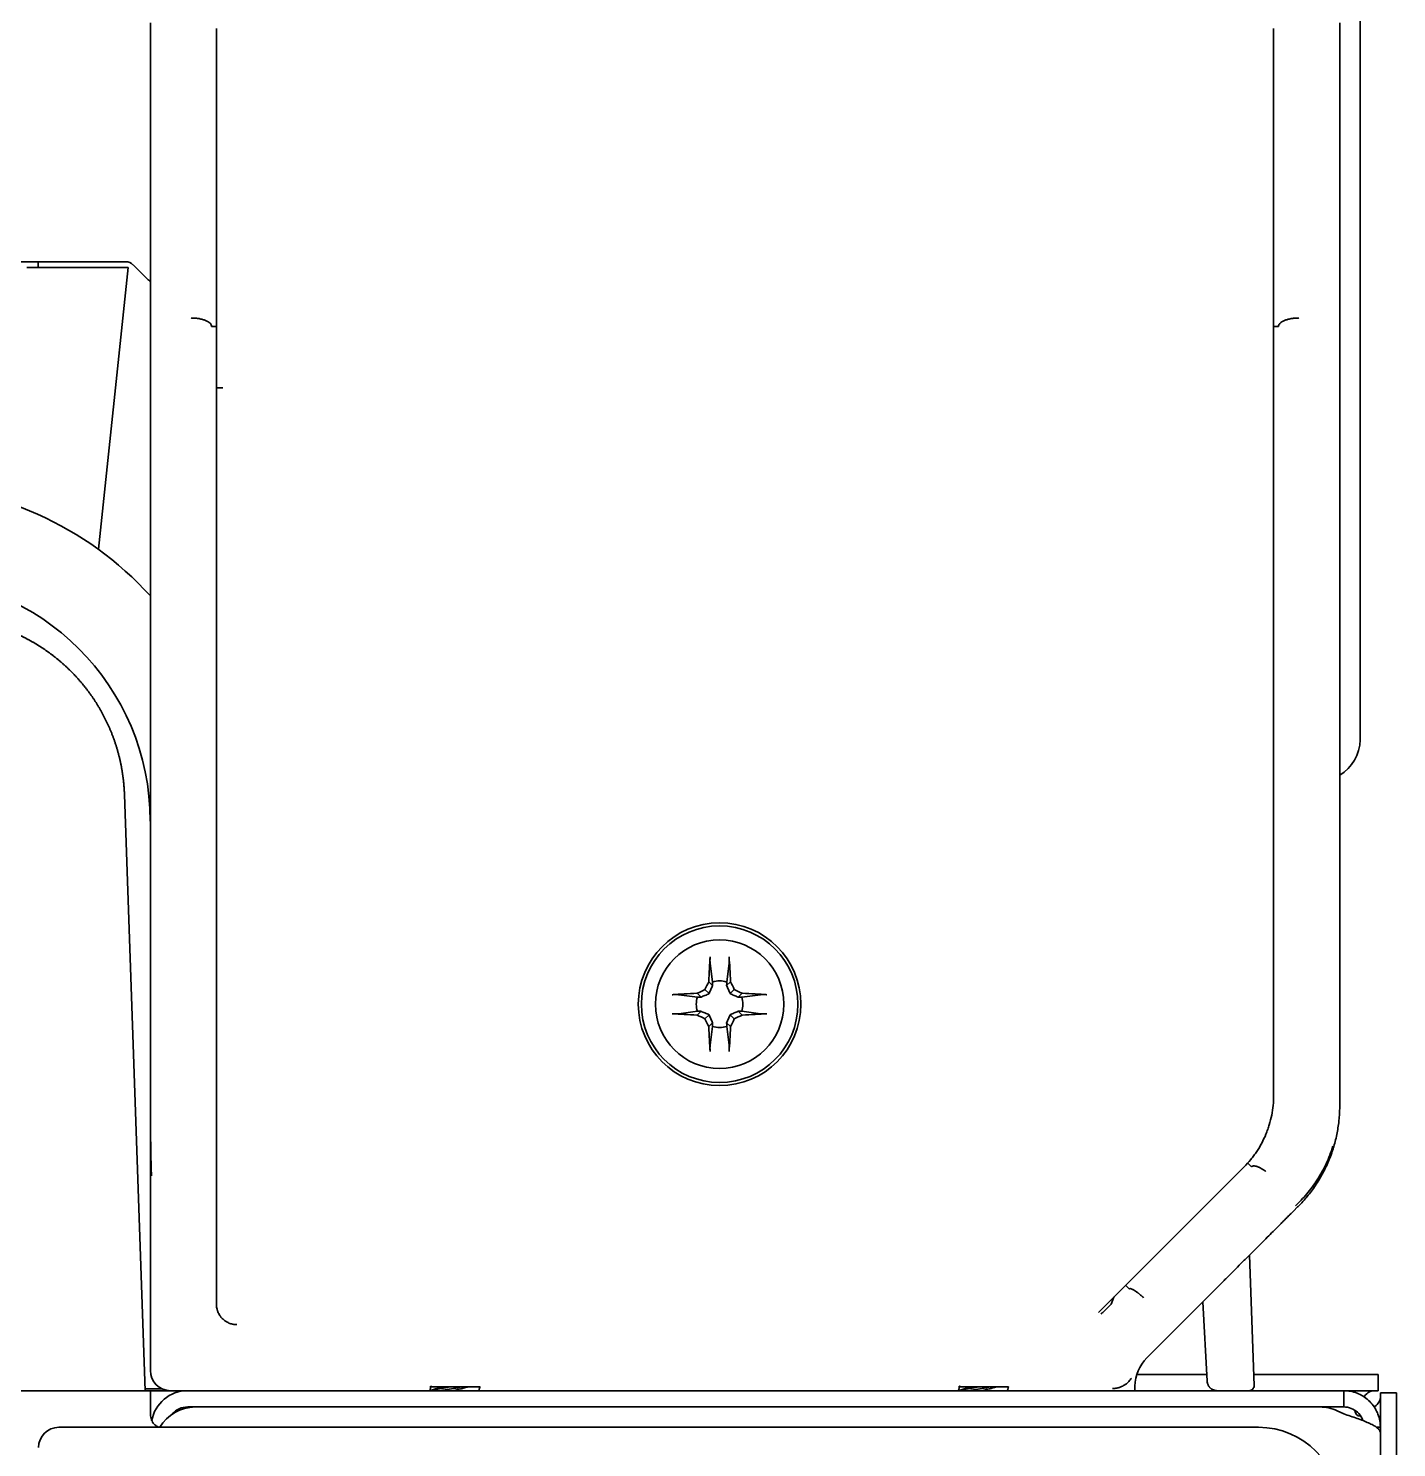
# Model space of a CAD drawing. Extents: x 53 to 4124, y 6244 to 10190.
# Drawn here: x 2897.8 to 2965.1, y 10017.6 to 10087.4 of the extents above; entities that cross this region are included whole.
import ezdxf

# ---------------------------------------------------------------- set-up
doc = ezdxf.new("R2010")
doc.units = 0
doc.header["$LTSCALE"] = 5
doc.layers.add('1', color=7, linetype='CONTINUOUS', true_color=0xffffff)
doc.layers.add('4', color=7, linetype='CONTINUOUS', true_color=0xffffff)

msp = doc.modelspace()

# ---------------------------------------------------------------- linework, layer by layer
at = {"layer": '1', "color": 7, "linetype": 'Continuous', "lineweight": 35}
for p, q in [((2963.275, 10118.393), (2963.275, 10052.393)), ((2903.775, 10073.739), (2903.775, 10087.635)), ((2907.025, 10087.367), (2907.025, 10069.697)), ((2959.025, 10069.734), (2959.025, 10087.367)), ((2962.275, 10087.635), (2962.275, 10073.739)), ((2902.568, 10075.893), (2766.689, 10075.893)), ((2897.705, 10075.613), (2902.677, 10075.613)), ((2898.259, 10075.613), (2898.259, 10075.893)), ((2902.677, 10075.613), (2901.221, 10061.757)), ((2902.922, 10075.747), (2903.629, 10075.04)), ((2906.789, 10072.709), (2907.024, 10072.71)), ((2959.262, 10072.709), (2959.026, 10072.71)), ((2903.775, 10035.28), (2903.775, 10070.525)), ((2962.275, 10070.525), (2962.275, 10035.28)), ((2959.025, 10069.66), (2959.025, 10069.734)), ((2907.025, 10069.697), (2907.091, 10069.697)), ((2907.025, 10069.697), (2907.025, 10031.879)), ((2907.091, 10069.697), (2907.341, 10069.695)), ((2959.025, 10034.917), (2959.025, 10069.66)), ((2931.425, 10040.483), (2931.307, 10041.406)), ((2932.125, 10040.483), (2932.243, 10041.406)), ((2931.429, 10040.309), (2931.24, 10040.497)), ((2932.122, 10040.309), (2932.31, 10040.497)), ((2930.685, 10039.743), (2929.763, 10039.861)), ((2930.86, 10039.74), (2930.671, 10039.928)), ((2931.257, 10039.912), (2931.055, 10040.114)), ((2932.294, 10039.912), (2932.496, 10040.114)), ((2932.691, 10039.74), (2932.879, 10039.928)), ((2932.865, 10039.743), (2933.788, 10039.861)), ((2930.685, 10039.043), (2929.763, 10038.925)), ((2930.86, 10039.047), (2930.671, 10038.858)), ((2932.691, 10039.047), (2932.879, 10038.858)), ((2932.865, 10039.043), (2933.788, 10038.925)), ((2931.257, 10038.875), (2931.055, 10038.673)), ((2931.429, 10038.478), (2931.24, 10038.289)), ((2932.122, 10038.478), (2932.31, 10038.289)), ((2932.294, 10038.875), (2932.496, 10038.673)), ((2931.425, 10038.303), (2931.307, 10037.381)), ((2932.125, 10038.303), (2932.243, 10037.381)), ((2907.025, 10031.879), (2907.025, 10024.643)), ((2950.418, 10024.233), (2957.544, 10031.358)), ((2957.757, 10031.57), (2957.93, 10031.396)), ((2903.775, 10029.218), (2903.775, 10030.95)), ((2960.207, 10029.425), (2960, 10029.218)), ((2957.842, 10027.06), (2958.066, 10020.652)), ((2951.926, 10025.4), (2951.756, 10025.571)), ((2903.775, 10021.393), (2903.775, 10024.888)), ((2951.03, 10024.644), (2951.171, 10024.985)), ((2955.67, 10024.888), (2952.782, 10022)), ((2955.751, 10020.867), (2955.546, 10024.764)), ((2955.731, 10021.193), (2952.282, 10021.193)), ((2962.175, 10021.193), (2958.038, 10021.193)), ((2962.175, 10021.193), (2964.175, 10021.193)), ((2964.175, 10021.193), (2964.175, 10020.393)), ((2274.775, 10020.393), (2903.775, 10020.393)), ((2903.775, 10019.281), (2903.775, 10020.393)), ((2905.611, 10020.393), (2904.775, 10020.393)), ((2905.611, 10020.393), (2961.304, 10020.393)), ((2952.197, 10020.621), (2952.193, 10020.393)), ((2961.304, 10020.393), (2962.15, 10020.393)), ((2962.15, 10020.393), (2962.475, 10020.393)), ((2964.175, 10020.393), (2962.481, 10020.393)), ((2964.275, 10020.293), (2965.075, 10020.293)), ((2964.275, 10018.6), (2964.275, 10020.293)), ((2965.075, 10020.293), (2965.075, 10018.293)), ((2905.611, 10019.593), (2961.304, 10019.593)), ((2905.975, 10019.591), (2961.304, 10019.591)), ((2910.575, 10019.591), (2910.575, 10019.593)), ((2917.591, 10019.593), (2917.591, 10019.591)), ((2920.004, 10019.591), (2920.003, 10019.593)), ((2943.591, 10019.593), (2943.591, 10019.591)), ((2946.004, 10019.591), (2946.003, 10019.593)), ((2952.179, 10019.593), (2952.179, 10019.591)), ((2955.575, 10019.593), (2955.575, 10019.591)), ((2962.15, 10019.593), (2961.304, 10019.593)), ((2962.15, 10019.593), (2962.475, 10019.593)), ((2962.475, 10019.252), (2962.15, 10019.404)), ((2899.275, 10018.593), (2958.275, 10018.593)), ((2958.275, 10018.593), (2904.275, 10018.593)), ((2964.275, 10018.593), (2964.083, 10018.593)), ((2964.275, 10018.343), (2964.275, 10018.593)), ((2964.275, 10018.343), (2964.275, 9378.493)), ((2965.075, 9677.393), (2965.075, 10018.293))]:
    msp.add_line(p, q, dxfattribs=at)
for radius in [4, 3.85, 3.16]:
    msp.add_circle((2931.775, 10039.393), radius, dxfattribs=at)
for centre, radius, start, end in [((2902.568, 10075.393), 0.5, 45, 90), ((2903.982, 10075.393), 0.5, 225, 245.53055), ((2961.275, 10052.393), 2, 300.00094, 0), ((2931.775, 10039.393), 1.145, 72.20111, 107.79889), ((2931.775, 10039.393), 1.145, 162.20111, 197.79889), ((2931.775, 10039.393), 1.145, 342.20111, 17.79889), ((2931.775, 10039.393), 1.145, 252.20111, 287.79889), ((2905.611, 10018.593), 1.8, 90, 170.03425), ((2957.816, 10020.643), 0.25, 270, 2), ((2905.975, 10017.591), 2, 90, 149.93297), ((2905.611, 10018.593), 1, 90, 139.03456), ((2961.304, 10017.591), 2, 65, 90), ((2963.275, 10019.393), 0.25, 180, 270), ((2958.275, 10014.593), 4, 0, 90), ((2958.275, 10014.593), 4, 0, 90)]:
    msp.add_arc(centre, radius, start, end, dxfattribs=at)
for centre, major_axis, ratio, start_param, end_param in [((2931.479, 10039.398), (0.065, 3.728), 0.072244, 0.900133, 1.272854), ((2932.072, 10039.398), (0.065, -3.728), 0.072244, 1.868738, 2.24146), ((2931.221, 10039.652), (1.559, 3.344), 0.094201, 1.359315, 1.476181), ((2932.33, 10039.652), (1.559, -3.344), 0.094201, 1.665412, 1.782277), ((2931.77, 10039.69), (3.728, 0.065), 0.072244, 1.868738, 2.24146), ((2931.517, 10039.948), (3.344, 1.559), 0.094201, 1.665412, 1.782277), ((2932.034, 10039.948), (3.344, -1.559), 0.094201, 1.359315, 1.476181), ((2931.78, 10039.69), (3.728, -0.065), 0.072244, 0.900133, 1.272854), ((2931.77, 10039.097), (-3.728, 0.065), 0.072244, 0.900133, 1.272854), ((2931.517, 10038.839), (-3.344, 1.559), 0.094201, 1.359315, 1.476181), ((2931.221, 10039.135), (-1.559, 3.344), 0.094201, 1.665412, 1.782277), ((2932.33, 10039.135), (-1.559, -3.344), 0.094201, 1.359315, 1.476181), ((2932.034, 10038.839), (-3.344, -1.559), 0.094201, 1.665412, 1.782277), ((2931.78, 10039.097), (-3.728, -0.065), 0.072244, 1.868738, 2.24146), ((2931.479, 10039.388), (-0.065, 3.728), 0.072244, 1.868738, 2.24146), ((2932.072, 10039.388), (-0.065, -3.728), 0.072244, 0.900133, 1.272854), ((2956.523, 10033.872), (-3.124, -4.07), 0.473404, 1.299842, 1.309701), ((2950.53, 10024.145), (-0.5, -0.5), 0.006171, 2.060962, 3.126695), ((2907.53, 10024.143), (1.116, -0.264), 0.380575, 5.251916, 5.269218), ((2954.197, 10020.586), (-1.841, 0.782), 0.999823, 5.899274, 6.667096), ((2904.775, 10021.393), (-0.707, -0.707), 0.999695, 5.497939, 7.068431), ((2918.775, 10020.55), (2.25, 0), 0.017455, 0.999224, 2.160646), ((2944.775, 10020.55), (2.25, 0), 0.017455, 0.999224, 2.160646), ((2899.276, 10017.593), (-0.708, 0.708), 0.998783, 5.498396, 7.067974)]:
    msp.add_ellipse(centre, major_axis=major_axis, ratio=ratio, start_param=start_param, end_param=end_param, dxfattribs=at)
for points, knots in [([(2903.775, 10070.525), (2903.775, 10070.545), (2903.775, 10070.588), (2903.775, 10070.656), (2903.775, 10070.735), (2903.775, 10070.822), (2903.775, 10070.919), (2903.775, 10071.025), (2903.775, 10071.14), (2903.775, 10071.264), (2903.775, 10071.432), (2903.775, 10071.634), (2903.775, 10071.856), (2903.775, 10072.054), (2903.775, 10072.24), (2903.775, 10072.424), (2903.775, 10072.618), (2903.775, 10072.82), (2903.775, 10072.989), (2903.775, 10073.119), (2903.775, 10073.208), (2903.775, 10073.289), (2903.775, 10073.364), (2903.775, 10073.432), (2903.775, 10073.494), (2903.775, 10073.549), (2903.775, 10073.599), (2903.775, 10073.642), (2903.775, 10073.679), (2903.775, 10073.711), (2903.775, 10073.73), (2903.775, 10073.739)], [0, 0, 0, 0, 0.017064, 0.036815, 0.059249, 0.084363, 0.112153, 0.142615, 0.175746, 0.211544, 0.250008, 0.322378, 0.388152, 0.447354, 0.499999, 0.556664, 0.617207, 0.681643, 0.74999, 0.781924, 0.811845, 0.839752, 0.865644, 0.88952, 0.911376, 0.931212, 0.949025, 0.964812, 0.978572, 0.990302, 1, 1, 1, 1]), ([(2962.275, 10073.739), (2962.275, 10073.725), (2962.275, 10073.694), (2962.275, 10073.64), (2962.275, 10073.573), (2962.275, 10073.492), (2962.275, 10073.397), (2962.275, 10073.287), (2962.275, 10073.162), (2962.275, 10073.004), (2962.275, 10072.82), (2962.275, 10072.618), (2962.275, 10072.424), (2962.275, 10072.24), (2962.275, 10072.054), (2962.275, 10071.856), (2962.275, 10071.634), (2962.275, 10071.449), (2962.275, 10071.314), (2962.275, 10071.236), (2962.275, 10071.162), (2962.275, 10071.091), (2962.275, 10071.023), (2962.275, 10070.958), (2962.275, 10070.897), (2962.275, 10070.839), (2962.275, 10070.784), (2962.275, 10070.733), (2962.275, 10070.685), (2962.275, 10070.64), (2962.275, 10070.599), (2962.275, 10070.561), (2962.275, 10070.536), (2962.275, 10070.525)], [0, 0, 0, 0, 0.015307, 0.035184, 0.059623, 0.088618, 0.12216, 0.160242, 0.20286, 0.250007, 0.318362, 0.382801, 0.443341, 0.499998, 0.55265, 0.611855, 0.677626, 0.749989, 0.773387, 0.795826, 0.817305, 0.837824, 0.857382, 0.87598, 0.893616, 0.91029, 0.926001, 0.940748, 0.954531, 0.967348, 0.9792, 0.990084, 1, 1, 1, 1]), ([(2905.789, 10073.129), (2905.805, 10073.129), (2905.829, 10073.129), (2905.854, 10073.128), (2905.866, 10073.128), (2905.87, 10073.128), (2905.878, 10073.127), (2905.882, 10073.127), (2905.919, 10073.126), (2905.951, 10073.124), (2905.999, 10073.12), (2906.015, 10073.118), (2906.047, 10073.115), (2906.062, 10073.113), (2906.109, 10073.107), (2906.17, 10073.098), (2906.243, 10073.083), (2906.286, 10073.073), (2906.314, 10073.066), (2906.328, 10073.062), (2906.396, 10073.043), (2906.446, 10073.026), (2906.515, 10072.997), (2906.537, 10072.986), (2906.569, 10072.97), (2906.579, 10072.965), (2906.598, 10072.954), (2906.608, 10072.948), (2906.653, 10072.92), (2906.684, 10072.896), (2906.722, 10072.858), (2906.734, 10072.844), (2906.753, 10072.818), (2906.761, 10072.805), (2906.781, 10072.765), (2906.788, 10072.737), (2906.789, 10072.709)], [0, 0, 0, 0, 0.03125, 0.046875, 0.046875, 0.054688, 0.054688, 0.0625, 0.0625, 0.125, 0.125, 0.15625, 0.15625, 0.1875, 0.1875, 0.25, 0.3125, 0.34375, 0.34375, 0.375, 0.375, 0.5, 0.5, 0.5625, 0.5625, 0.59375, 0.59375, 0.625, 0.625, 0.75, 0.75, 0.8125, 0.8125, 0.875, 0.875, 1, 1, 1, 1]), ([(2960.262, 10073.129), (2960.245, 10073.129), (2960.221, 10073.129), (2960.197, 10073.128), (2960.185, 10073.128), (2960.181, 10073.128), (2960.173, 10073.127), (2960.169, 10073.127), (2960.132, 10073.126), (2960.1, 10073.124), (2960.051, 10073.12), (2960.035, 10073.118), (2960.004, 10073.115), (2959.988, 10073.113), (2959.941, 10073.107), (2959.88, 10073.098), (2959.807, 10073.083), (2959.765, 10073.073), (2959.736, 10073.066), (2959.723, 10073.062), (2959.655, 10073.043), (2959.604, 10073.026), (2959.535, 10072.997), (2959.513, 10072.986), (2959.482, 10072.97), (2959.472, 10072.965), (2959.452, 10072.954), (2959.443, 10072.948), (2959.397, 10072.92), (2959.366, 10072.896), (2959.328, 10072.858), (2959.317, 10072.844), (2959.297, 10072.818), (2959.289, 10072.805), (2959.27, 10072.765), (2959.262, 10072.737), (2959.262, 10072.709)], [0, 0, 0, 0, 0.03125, 0.046875, 0.046875, 0.054688, 0.054688, 0.0625, 0.0625, 0.125, 0.125, 0.15625, 0.15625, 0.1875, 0.1875, 0.25, 0.3125, 0.34375, 0.34375, 0.375, 0.375, 0.5, 0.5, 0.5625, 0.5625, 0.59375, 0.59375, 0.625, 0.625, 0.75, 0.75, 0.8125, 0.8125, 0.875, 0.875, 1, 1, 1, 1]), ([(2931.307, 10041.406), (2931.306, 10041.412), (2931.306, 10041.421), (2931.305, 10041.435), (2931.304, 10041.441), (2931.304, 10041.452), (2931.303, 10041.463), (2931.303, 10041.476), (2931.303, 10041.489), (2931.302, 10041.496), (2931.302, 10041.517), (2931.302, 10041.531), (2931.302, 10041.554), (2931.302, 10041.561), (2931.302, 10041.577), (2931.303, 10041.592), (2931.303, 10041.607), (2931.303, 10041.622), (2931.304, 10041.63), (2931.304, 10041.652), (2931.305, 10041.666), (2931.306, 10041.694), (2931.307, 10041.707), (2931.308, 10041.719)], [0, 0, 0, 0, 0.125, 0.125, 0.1875, 0.1875, 0.25, 0.3125, 0.3125, 0.375, 0.375, 0.5, 0.5, 0.5625, 0.5625, 0.625, 0.6875, 0.6875, 0.75, 0.75, 0.875, 0.875, 1, 1, 1, 1]), ([(2932.242, 10041.719), (2932.243, 10041.707), (2932.244, 10041.694), (2932.246, 10041.667), (2932.246, 10041.652), (2932.247, 10041.622), (2932.248, 10041.607), (2932.248, 10041.584), (2932.248, 10041.577), (2932.248, 10041.562), (2932.248, 10041.547), (2932.248, 10041.532), (2932.248, 10041.517), (2932.248, 10041.51), (2932.248, 10041.489), (2932.248, 10041.476), (2932.247, 10041.458), (2932.247, 10041.452), (2932.246, 10041.441), (2932.246, 10041.43), (2932.245, 10041.421), (2932.244, 10041.413), (2932.244, 10041.409), (2932.243, 10041.406)], [0, 0, 0, 0, 0.125, 0.125, 0.25, 0.25, 0.375, 0.375, 0.4375, 0.4375, 0.5, 0.5625, 0.5625, 0.625, 0.625, 0.75, 0.75, 0.8125, 0.8125, 0.875, 0.9375, 0.9375, 1, 1, 1, 1]), ([(2929.45, 10039.86), (2929.462, 10039.861), (2929.475, 10039.862), (2929.502, 10039.864), (2929.516, 10039.864), (2929.546, 10039.865), (2929.561, 10039.866), (2929.584, 10039.866), (2929.592, 10039.866), (2929.607, 10039.866), (2929.622, 10039.866), (2929.637, 10039.866), (2929.651, 10039.866), (2929.659, 10039.866), (2929.679, 10039.866), (2929.692, 10039.866), (2929.711, 10039.865), (2929.717, 10039.865), (2929.728, 10039.864), (2929.738, 10039.864), (2929.747, 10039.863), (2929.756, 10039.862), (2929.759, 10039.862), (2929.763, 10039.861)], [0, 0, 0, 0, 0.125, 0.125, 0.25, 0.25, 0.375, 0.375, 0.4375, 0.4375, 0.5, 0.5625, 0.5625, 0.625, 0.625, 0.75, 0.75, 0.8125, 0.8125, 0.875, 0.9375, 0.9375, 1, 1, 1, 1]), ([(2931.257, 10039.912), (2931.189, 10039.881), (2931.122, 10039.852), (2930.99, 10039.795), (2930.925, 10039.767), (2930.86, 10039.74)], [0, 0, 0, 0, 0.5, 0.5, 1, 1, 1, 1]), ([(2931.429, 10040.309), (2931.401, 10040.244), (2931.373, 10040.178), (2931.316, 10040.046), (2931.287, 10039.98), (2931.257, 10039.912)], [0, 0, 0, 0, 0.5, 0.5, 1, 1, 1, 1]), ([(2932.294, 10039.912), (2932.263, 10039.98), (2932.234, 10040.046), (2932.177, 10040.178), (2932.149, 10040.244), (2932.122, 10040.309)], [0, 0, 0, 0, 0.5, 0.5, 1, 1, 1, 1]), ([(2932.691, 10039.74), (2932.626, 10039.767), (2932.561, 10039.795), (2932.428, 10039.852), (2932.362, 10039.881), (2932.294, 10039.912)], [0, 0, 0, 0, 0.5, 0.5, 1, 1, 1, 1]), ([(2933.788, 10039.861), (2933.794, 10039.862), (2933.803, 10039.863), (2933.817, 10039.864), (2933.823, 10039.864), (2933.834, 10039.865), (2933.845, 10039.865), (2933.858, 10039.866), (2933.871, 10039.866), (2933.878, 10039.866), (2933.899, 10039.866), (2933.914, 10039.866), (2933.936, 10039.866), (2933.944, 10039.866), (2933.959, 10039.866), (2933.974, 10039.866), (2933.989, 10039.866), (2934.004, 10039.865), (2934.012, 10039.865), (2934.034, 10039.864), (2934.048, 10039.864), (2934.076, 10039.862), (2934.089, 10039.861), (2934.101, 10039.86)], [0, 0, 0, 0, 0.125, 0.125, 0.1875, 0.1875, 0.25, 0.3125, 0.3125, 0.375, 0.375, 0.5, 0.5, 0.5625, 0.5625, 0.625, 0.6875, 0.6875, 0.75, 0.75, 0.875, 0.875, 1, 1, 1, 1]), ([(2930.86, 10039.047), (2930.925, 10039.019), (2930.99, 10038.991), (2931.122, 10038.934), (2931.189, 10038.905), (2931.257, 10038.875)], [0, 0, 0, 0, 0.5, 0.5, 1, 1, 1, 1]), ([(2932.294, 10038.875), (2932.362, 10038.905), (2932.428, 10038.934), (2932.561, 10038.991), (2932.626, 10039.019), (2932.691, 10039.047)], [0, 0, 0, 0, 0.5, 0.5, 1, 1, 1, 1]), ([(2929.763, 10038.925), (2929.756, 10038.924), (2929.748, 10038.924), (2929.733, 10038.923), (2929.728, 10038.922), (2929.717, 10038.922), (2929.705, 10038.921), (2929.692, 10038.921), (2929.679, 10038.921), (2929.672, 10038.92), (2929.651, 10038.92), (2929.637, 10038.92), (2929.615, 10038.92), (2929.607, 10038.92), (2929.592, 10038.92), (2929.577, 10038.921), (2929.561, 10038.921), (2929.546, 10038.921), (2929.539, 10038.922), (2929.516, 10038.922), (2929.502, 10038.923), (2929.475, 10038.924), (2929.462, 10038.925), (2929.45, 10038.926)], [0, 0, 0, 0, 0.125, 0.125, 0.1875, 0.1875, 0.25, 0.3125, 0.3125, 0.375, 0.375, 0.5, 0.5, 0.5625, 0.5625, 0.625, 0.6875, 0.6875, 0.75, 0.75, 0.875, 0.875, 1, 1, 1, 1]), ([(2931.257, 10038.875), (2931.287, 10038.807), (2931.316, 10038.74), (2931.373, 10038.608), (2931.401, 10038.543), (2931.429, 10038.478)], [0, 0, 0, 0, 0.5, 0.5, 1, 1, 1, 1]), ([(2932.122, 10038.478), (2932.149, 10038.543), (2932.177, 10038.608), (2932.234, 10038.74), (2932.263, 10038.807), (2932.294, 10038.875)], [0, 0, 0, 0, 0.5, 0.5, 1, 1, 1, 1]), ([(2934.101, 10038.926), (2934.089, 10038.925), (2934.076, 10038.924), (2934.049, 10038.923), (2934.034, 10038.922), (2934.004, 10038.921), (2933.989, 10038.921), (2933.966, 10038.92), (2933.959, 10038.92), (2933.944, 10038.92), (2933.929, 10038.92), (2933.914, 10038.92), (2933.899, 10038.92), (2933.892, 10038.92), (2933.871, 10038.921), (2933.858, 10038.921), (2933.84, 10038.922), (2933.834, 10038.922), (2933.823, 10038.922), (2933.812, 10038.923), (2933.803, 10038.924), (2933.795, 10038.924), (2933.791, 10038.925), (2933.788, 10038.925)], [0, 0, 0, 0, 0.125, 0.125, 0.25, 0.25, 0.375, 0.375, 0.4375, 0.4375, 0.5, 0.5625, 0.5625, 0.625, 0.625, 0.75, 0.75, 0.8125, 0.8125, 0.875, 0.9375, 0.9375, 1, 1, 1, 1]), ([(2931.308, 10037.068), (2931.307, 10037.08), (2931.306, 10037.093), (2931.305, 10037.12), (2931.304, 10037.134), (2931.303, 10037.164), (2931.303, 10037.179), (2931.302, 10037.202), (2931.302, 10037.21), (2931.302, 10037.225), (2931.302, 10037.24), (2931.302, 10037.255), (2931.302, 10037.269), (2931.302, 10037.276), (2931.303, 10037.297), (2931.303, 10037.31), (2931.304, 10037.329), (2931.304, 10037.335), (2931.304, 10037.346), (2931.305, 10037.356), (2931.306, 10037.365), (2931.306, 10037.374), (2931.307, 10037.377), (2931.307, 10037.381)], [0, 0, 0, 0, 0.125, 0.125, 0.25, 0.25, 0.375, 0.375, 0.4375, 0.4375, 0.5, 0.5625, 0.5625, 0.625, 0.625, 0.75, 0.75, 0.8125, 0.8125, 0.875, 0.9375, 0.9375, 1, 1, 1, 1]), ([(2932.243, 10037.381), (2932.244, 10037.374), (2932.245, 10037.366), (2932.246, 10037.351), (2932.246, 10037.346), (2932.247, 10037.335), (2932.247, 10037.323), (2932.248, 10037.31), (2932.248, 10037.297), (2932.248, 10037.29), (2932.248, 10037.269), (2932.248, 10037.255), (2932.248, 10037.233), (2932.248, 10037.225), (2932.248, 10037.21), (2932.248, 10037.195), (2932.248, 10037.179), (2932.247, 10037.164), (2932.247, 10037.157), (2932.246, 10037.134), (2932.246, 10037.12), (2932.244, 10037.093), (2932.243, 10037.08), (2932.242, 10037.068)], [0, 0, 0, 0, 0.125, 0.125, 0.1875, 0.1875, 0.25, 0.3125, 0.3125, 0.375, 0.375, 0.5, 0.5, 0.5625, 0.5625, 0.625, 0.6875, 0.6875, 0.75, 0.75, 0.875, 0.875, 1, 1, 1, 1]), ([(2903.775, 10030.95), (2903.775, 10030.961), (2903.775, 10030.985), (2903.775, 10031.02), (2903.775, 10031.057), (2903.775, 10031.094), (2903.775, 10031.132), (2903.775, 10031.171), (2903.775, 10031.211), (2903.775, 10031.251), (2903.775, 10031.292), (2903.775, 10031.334), (2903.775, 10031.377), (2903.775, 10031.42), (2903.775, 10031.465), (2903.775, 10031.51), (2903.775, 10031.555), (2903.775, 10031.601), (2903.775, 10031.648), (2903.775, 10031.696), (2903.775, 10031.759), (2903.775, 10031.844), (2903.775, 10031.957), (2903.775, 10032.088), (2903.775, 10032.286), (2903.775, 10032.518), (2903.775, 10032.771), (2903.775, 10033.04), (2903.775, 10033.344), (2903.775, 10033.679), (2903.775, 10033.933), (2903.775, 10034.127), (2903.775, 10034.279), (2903.775, 10034.448), (2903.775, 10034.594), (2903.775, 10034.71), (2903.775, 10034.789), (2903.775, 10034.863), (2903.775, 10034.933), (2903.775, 10034.997), (2903.775, 10035.057), (2903.775, 10035.111), (2903.775, 10035.16), (2903.775, 10035.205), (2903.775, 10035.244), (2903.775, 10035.269), (2903.775, 10035.28)], [0, 0, 0, 0, 0.013179, 0.026356, 0.039529, 0.0527, 0.065868, 0.079034, 0.092197, 0.105359, 0.118519, 0.131676, 0.144832, 0.157987, 0.171139, 0.184291, 0.19744, 0.210588, 0.223735, 0.23688, 0.250024, 0.275281, 0.304535, 0.337783, 0.375028, 0.449528, 0.500014, 0.545331, 0.624998, 0.691882, 0.749985, 0.776818, 0.806595, 0.839319, 0.87499, 0.891178, 0.906401, 0.92066, 0.933954, 0.946284, 0.957649, 0.96805, 0.977485, 0.985955, 0.99346, 1, 1, 1, 1]), ([(2959.025, 10034.904), (2959.025, 10034.74), (2959.017, 10034.578), (2958.985, 10034.256), (2958.961, 10034.097), (2958.898, 10033.78), (2958.859, 10033.623), (2958.801, 10033.428), (2958.788, 10033.389), (2958.763, 10033.312), (2958.75, 10033.273), (2958.709, 10033.158), (2958.679, 10033.082), (2958.587, 10032.856), (2958.518, 10032.71), (2958.366, 10032.425), (2958.284, 10032.286), (2958.15, 10032.083), (2958.08, 10031.984), (2958.007, 10031.886), (2957.957, 10031.821), (2957.932, 10031.789), (2957.803, 10031.631), (2957.694, 10031.509), (2957.578, 10031.393)], [0, 0, 0, 0, 0.125, 0.125, 0.25, 0.25, 0.375, 0.375, 0.40625, 0.40625, 0.4375, 0.4375, 0.5, 0.5, 0.625, 0.625, 0.75, 0.75, 0.8125, 0.84375, 0.84375, 0.875, 0.875, 1, 1, 1, 1]), ([(2962.275, 10034.497), (2962.275, 10034.509), (2962.275, 10034.532), (2962.275, 10034.567), (2962.275, 10034.602), (2962.275, 10034.635), (2962.275, 10034.669), (2962.275, 10034.701), (2962.275, 10034.733), (2962.275, 10034.765), (2962.275, 10034.795), (2962.275, 10034.826), (2962.275, 10034.855), (2962.275, 10034.884), (2962.275, 10034.913), (2962.275, 10034.94), (2962.275, 10034.967), (2962.275, 10034.994), (2962.275, 10035.02), (2962.275, 10035.045), (2962.275, 10035.069), (2962.275, 10035.093), (2962.275, 10035.117), (2962.275, 10035.139), (2962.275, 10035.161), (2962.275, 10035.183), (2962.275, 10035.203), (2962.275, 10035.223), (2962.275, 10035.243), (2962.275, 10035.262), (2962.275, 10035.274), (2962.275, 10035.28)], [0, 0, 0, 0, 0.045822, 0.090837, 0.135046, 0.178447, 0.221042, 0.262828, 0.303807, 0.343977, 0.383338, 0.42189, 0.459633, 0.496565, 0.532688, 0.567999, 0.602498, 0.636186, 0.669061, 0.701124, 0.732373, 0.762807, 0.792428, 0.821233, 0.849223, 0.876396, 0.902752, 0.928292, 0.953013, 0.976916, 1, 1, 1, 1]), ([(2960.243, 10029.461), (2960.394, 10029.613), (2960.54, 10029.775), (2960.82, 10030.114), (2960.953, 10030.292), (2961.203, 10030.663), (2961.32, 10030.856), (2961.536, 10031.255), (2961.636, 10031.461), (2961.769, 10031.778), (2961.811, 10031.885), (2961.871, 10032.048), (2961.89, 10032.102), (2961.926, 10032.211), (2961.944, 10032.266), (2962.029, 10032.539), (2962.085, 10032.76), (2962.176, 10033.201), (2962.211, 10033.422), (2962.258, 10033.861), (2962.271, 10034.079), (2962.274, 10034.294)], [0, 0, 0, 0, 0.125, 0.125, 0.25, 0.25, 0.375, 0.375, 0.5, 0.5, 0.5625, 0.5625, 0.59375, 0.59375, 0.625, 0.625, 0.75, 0.75, 0.875, 0.875, 1, 1, 1, 1]), ([(2962.275, 10034.497), (2962.275, 10034.487), (2962.275, 10034.477), (2962.275, 10034.458), (2962.275, 10034.449), (2962.275, 10034.421), (2962.275, 10034.403), (2962.275, 10034.378), (2962.275, 10034.37), (2962.275, 10034.353), (2962.274, 10034.346), (2962.274, 10034.323), (2962.274, 10034.308), (2962.274, 10034.294)], [0, 0, 0, 0, 0.125, 0.125, 0.25, 0.25, 0.5, 0.5, 0.625, 0.625, 0.75, 0.75, 1, 1, 1, 1]), ([(2903.83, 10030.952), (2903.829, 10030.984), (2903.828, 10031.017), (2903.825, 10031.083), (2903.822, 10031.183), (2903.819, 10031.284), (2903.813, 10031.487), (2903.81, 10031.625), (2903.805, 10031.835), (2903.803, 10031.941), (2903.801, 10032.048), (2903.8, 10032.12), (2903.799, 10032.156), (2903.797, 10032.337), (2903.795, 10032.482), (2903.793, 10032.628)], [0, 0, 0, 0, 0.0625, 0.0625, 0.125, 0.25, 0.25, 0.5, 0.5, 0.625, 0.6875, 0.6875, 0.75, 0.75, 1, 1, 1, 1]), ([(2961.944, 10032.41), (2961.897, 10032.26), (2961.845, 10032.114), (2961.733, 10031.828), (2961.672, 10031.687), (2961.542, 10031.412), (2961.473, 10031.278), (2961.381, 10031.113), (2961.363, 10031.08), (2961.325, 10031.015), (2961.306, 10030.983), (2961.248, 10030.886), (2961.208, 10030.823), (2961.088, 10030.636), (2961.005, 10030.517), (2960.835, 10030.287), (2960.747, 10030.176), (2960.568, 10029.962), (2960.476, 10029.859), (2960.288, 10029.66), (2960.192, 10029.565), (2960.094, 10029.473)], [0, 0, 0, 0, 0.125, 0.125, 0.25, 0.25, 0.375, 0.375, 0.40625, 0.40625, 0.4375, 0.4375, 0.5, 0.5, 0.625, 0.625, 0.75, 0.75, 0.875, 0.875, 1, 1, 1, 1]), ([(2957.93, 10031.397), (2957.943, 10031.409), (2957.976, 10031.429), (2958.018, 10031.438), (2958.053, 10031.44), (2958.065, 10031.44), (2958.091, 10031.439), (2958.104, 10031.437), (2958.145, 10031.431), (2958.175, 10031.424), (2958.222, 10031.409), (2958.238, 10031.404), (2958.271, 10031.391), (2958.288, 10031.384), (2958.339, 10031.361), (2958.374, 10031.344), (2958.428, 10031.313), (2958.446, 10031.302), (2958.483, 10031.28), (2958.502, 10031.268), (2958.53, 10031.249), (2958.545, 10031.239), (2958.559, 10031.229), (2958.568, 10031.223), (2958.573, 10031.219), (2958.597, 10031.203), (2958.616, 10031.189), (2958.635, 10031.174)], [0, 0, 0, 0, 0.125, 0.25, 0.25, 0.3125, 0.3125, 0.375, 0.375, 0.5, 0.5, 0.5625, 0.5625, 0.625, 0.625, 0.75, 0.75, 0.8125, 0.8125, 0.875, 0.875, 0.90625, 0.921875, 0.921875, 0.9375, 0.9375, 1, 1, 1, 1]), ([(2903.775, 10024.888), (2903.775, 10024.906), (2903.775, 10024.948), (2903.775, 10025.016), (2903.775, 10025.097), (2903.775, 10025.191), (2903.775, 10025.297), (2903.775, 10025.415), (2903.775, 10025.559), (2903.775, 10025.72), (2903.775, 10025.889), (2903.775, 10026.041), (2903.775, 10026.235), (2903.775, 10026.489), (2903.775, 10026.824), (2903.775, 10027.128), (2903.775, 10027.397), (2903.775, 10027.65), (2903.775, 10027.929), (2903.775, 10028.197), (2903.775, 10028.393), (2903.775, 10028.532), (2903.775, 10028.64), (2903.775, 10028.749), (2903.775, 10028.847), (2903.775, 10028.931), (2903.775, 10028.999), (2903.775, 10029.057), (2903.775, 10029.105), (2903.775, 10029.145), (2903.775, 10029.176), (2903.775, 10029.2), (2903.775, 10029.213), (2903.775, 10029.218)], [0, 0, 0, 0, 0.010709, 0.023803, 0.03928, 0.05714, 0.077382, 0.100006, 0.125012, 0.16069, 0.193416, 0.223193, 0.25002, 0.308133, 0.375012, 0.454684, 0.499999, 0.550492, 0.624988, 0.695478, 0.749979, 0.779389, 0.810026, 0.841892, 0.874987, 0.900181, 0.922642, 0.94237, 0.959365, 0.973626, 0.985153, 0.993944, 1, 1, 1, 1]), ([(2960, 10029.218), (2959.994, 10029.212), (2959.978, 10029.196), (2959.949, 10029.167), (2959.91, 10029.128), (2959.86, 10029.078), (2959.798, 10029.016), (2959.722, 10028.94), (2959.632, 10028.85), (2959.53, 10028.748), (2959.422, 10028.64), (2959.314, 10028.532), (2959.174, 10028.392), (2958.977, 10028.195), (2958.708, 10027.926), (2958.43, 10027.648), (2958.177, 10027.395), (2957.908, 10027.126), (2957.603, 10026.821), (2957.269, 10026.487), (2957.016, 10026.234), (2956.823, 10026.041), (2956.67, 10025.888), (2956.502, 10025.72), (2956.356, 10025.574), (2956.24, 10025.458), (2956.161, 10025.379), (2956.086, 10025.304), (2956.017, 10025.235), (2955.952, 10025.17), (2955.893, 10025.111), (2955.839, 10025.057), (2955.789, 10025.007), (2955.745, 10024.963), (2955.706, 10024.924), (2955.681, 10024.899), (2955.67, 10024.888)], [0, 0, 0, 0, 0.0061, 0.01531, 0.027667, 0.04322, 0.062032, 0.084179, 0.109751, 0.139649, 0.168791, 0.197137, 0.224648, 0.276341, 0.344632, 0.418422, 0.469345, 0.515612, 0.598152, 0.668476, 0.730211, 0.758888, 0.790823, 0.826032, 0.864529, 0.882031, 0.898505, 0.913948, 0.928354, 0.941722, 0.954048, 0.96533, 0.975568, 0.984759, 0.992903, 1, 1, 1, 1]), ([(2951.926, 10025.4), (2951.934, 10025.407), (2951.946, 10025.411), (2951.968, 10025.412), (2951.977, 10025.411), (2951.995, 10025.408), (2952.005, 10025.406), (2952.037, 10025.396), (2952.061, 10025.386), (2952.101, 10025.366), (2952.115, 10025.358), (2952.137, 10025.346), (2952.145, 10025.342), (2952.16, 10025.332), (2952.168, 10025.328), (2952.208, 10025.303), (2952.242, 10025.28), (2952.295, 10025.242), (2952.313, 10025.228), (2952.341, 10025.207), (2952.351, 10025.2), (2952.37, 10025.185), (2952.38, 10025.177), (2952.428, 10025.139), (2952.468, 10025.106), (2952.519, 10025.062), (2952.534, 10025.048), (2952.549, 10025.035), (2952.56, 10025.026), (2952.565, 10025.021), (2952.59, 10024.998), (2952.611, 10024.98), (2952.631, 10024.961)], [0, 0, 0, 0, 0.125, 0.125, 0.1875, 0.1875, 0.25, 0.25, 0.375, 0.375, 0.4375, 0.4375, 0.46875, 0.46875, 0.5, 0.5, 0.625, 0.625, 0.6875, 0.6875, 0.71875, 0.71875, 0.75, 0.75, 0.875, 0.875, 0.90625, 0.921875, 0.921875, 0.9375, 0.9375, 1, 1, 1, 1]), ([(2907.025, 10024.643), (2907.025, 10024.612), (2907.027, 10024.581), (2907.033, 10024.518), (2907.037, 10024.487), (2907.049, 10024.424), (2907.057, 10024.393), (2907.07, 10024.346), (2907.075, 10024.33), (2907.086, 10024.299), (2907.092, 10024.284), (2907.123, 10024.208), (2907.153, 10024.149), (2907.198, 10024.08), (2907.208, 10024.067), (2907.227, 10024.04), (2907.238, 10024.027), (2907.269, 10023.988), (2907.291, 10023.963), (2907.361, 10023.893), (2907.412, 10023.85), (2907.481, 10023.804), (2907.495, 10023.795), (2907.524, 10023.778), (2907.567, 10023.753), (2907.611, 10023.732), (2907.671, 10023.707), (2907.702, 10023.696), (2907.749, 10023.682), (2907.764, 10023.678), (2907.796, 10023.67), (2907.812, 10023.666), (2907.891, 10023.65), (2907.955, 10023.644), (2908.016, 10023.643)], [0, 0, 0, 0, 0.0625, 0.0625, 0.125, 0.125, 0.1875, 0.1875, 0.21875, 0.21875, 0.25, 0.25, 0.375, 0.375, 0.40625, 0.40625, 0.4375, 0.4375, 0.5, 0.5, 0.625, 0.625, 0.65625, 0.65625, 0.6875, 0.75, 0.75, 0.8125, 0.8125, 0.84375, 0.84375, 0.875, 0.875, 1, 1, 1, 1]), ([(2950.768, 10024.377), (2950.75, 10024.359), (2950.731, 10024.341), (2950.693, 10024.304), (2950.673, 10024.286), (2950.614, 10024.232), (2950.572, 10024.197), (2950.53, 10024.163)], [0, 0, 0, 0, 0.25, 0.25, 0.5, 0.5, 1, 1, 1, 1]), ([(2951.104, 10020.501), (2951.143, 10020.5), (2951.179, 10020.502), (2951.248, 10020.508), (2951.28, 10020.513), (2951.342, 10020.524), (2951.371, 10020.531), (2951.413, 10020.542), (2951.426, 10020.546), (2951.453, 10020.554), (2951.466, 10020.559), (2951.529, 10020.581), (2951.574, 10020.601), (2951.637, 10020.634), (2951.657, 10020.645), (2951.695, 10020.669), (2951.713, 10020.681), (2951.766, 10020.717), (2951.797, 10020.742), (2951.856, 10020.794), (2951.883, 10020.821), (2951.932, 10020.875), (2951.955, 10020.903), (2951.996, 10020.959), (2952.014, 10020.987), (2952.031, 10021.016)], [0, 0, 0, 0, 0.0625, 0.0625, 0.125, 0.125, 0.1875, 0.1875, 0.21875, 0.21875, 0.25, 0.25, 0.375, 0.375, 0.4375, 0.4375, 0.5, 0.5, 0.625, 0.625, 0.75, 0.75, 0.875, 0.875, 1, 1, 1, 1]), ([(2955.751, 10020.867), (2955.753, 10020.829), (2955.759, 10020.793), (2955.774, 10020.739), (2955.78, 10020.722), (2955.794, 10020.688), (2955.801, 10020.671), (2955.81, 10020.656)], [0, 0, 0, 0, 0.5, 0.5, 0.75, 0.75, 1, 1, 1, 1]), ([(2918.594, 10020.588), (2918.493, 10020.571), (2918.392, 10020.553), (2918.16, 10020.512), (2917.902, 10020.466), (2917.673, 10020.419), (2917.565, 10020.395), (2917.56, 10020.394), (2917.555, 10020.393)], [0, 0, 0, 0, 0.267793, 0.267793, 0.625494, 0.983195, 0.983195, 1, 1, 1, 1]), ([(2917.813, 10020.486), (2917.852, 10020.499), (2917.895, 10020.511), (2917.956, 10020.528), (2917.971, 10020.532), (2918.002, 10020.54), (2918.018, 10020.544), (2918.065, 10020.556), (2918.098, 10020.565), (2918.152, 10020.578), (2918.174, 10020.583), (2918.195, 10020.588)], [0, 0, 0, 0, 0.372521, 0.372521, 0.491995, 0.491995, 0.61147, 0.61147, 0.850418, 0.850418, 1, 1, 1, 1]), ([(2919.151, 10020.586), (2919.131, 10020.583), (2919.112, 10020.579), (2918.962, 10020.552), (2918.692, 10020.506), (2918.42, 10020.459), (2918.207, 10020.422), (2918.128, 10020.408), (2918.051, 10020.393)], [0, 0, 0, 0, 0.055082, 0.055082, 0.417467, 0.779851, 0.779851, 1, 1, 1, 1]), ([(2919.438, 10020.586), (2919.428, 10020.584), (2919.419, 10020.581), (2919.332, 10020.557), (2919.251, 10020.536), (2919.145, 10020.51), (2919.124, 10020.504), (2919.081, 10020.494), (2919.06, 10020.489), (2918.994, 10020.473), (2918.95, 10020.462), (2918.826, 10020.432), (2918.744, 10020.413), (2918.663, 10020.393)], [0, 0, 0, 0, 0.041181, 0.041181, 0.369319, 0.369319, 0.451354, 0.451354, 0.533388, 0.533388, 0.697457, 0.697457, 1, 1, 1, 1]), ([(2944.594, 10020.588), (2944.493, 10020.571), (2944.392, 10020.553), (2944.16, 10020.512), (2943.902, 10020.466), (2943.673, 10020.419), (2943.565, 10020.395), (2943.56, 10020.394), (2943.555, 10020.393)], [0, 0, 0, 0, 0.267793, 0.267793, 0.625494, 0.983195, 0.983195, 1, 1, 1, 1]), ([(2943.813, 10020.486), (2943.852, 10020.499), (2943.895, 10020.511), (2943.956, 10020.528), (2943.971, 10020.532), (2944.002, 10020.54), (2944.018, 10020.544), (2944.065, 10020.556), (2944.098, 10020.565), (2944.152, 10020.578), (2944.174, 10020.583), (2944.195, 10020.588)], [0, 0, 0, 0, 0.372521, 0.372521, 0.491995, 0.491995, 0.61147, 0.61147, 0.850418, 0.850418, 1, 1, 1, 1]), ([(2945.151, 10020.586), (2945.131, 10020.583), (2945.112, 10020.579), (2944.962, 10020.552), (2944.692, 10020.506), (2944.42, 10020.459), (2944.207, 10020.422), (2944.128, 10020.408), (2944.051, 10020.393)], [0, 0, 0, 0, 0.055082, 0.055082, 0.417467, 0.779851, 0.779851, 1, 1, 1, 1]), ([(2945.438, 10020.586), (2945.428, 10020.584), (2945.419, 10020.581), (2945.332, 10020.557), (2945.251, 10020.536), (2945.145, 10020.51), (2945.124, 10020.504), (2945.081, 10020.494), (2945.06, 10020.489), (2944.994, 10020.473), (2944.95, 10020.462), (2944.826, 10020.432), (2944.744, 10020.413), (2944.663, 10020.393)], [0, 0, 0, 0, 0.041181, 0.041181, 0.369319, 0.369319, 0.451354, 0.451354, 0.533388, 0.533388, 0.697457, 0.697457, 1, 1, 1, 1]), ([(2955.81, 10020.656), (2955.819, 10020.639), (2955.828, 10020.624), (2955.842, 10020.603), (2955.847, 10020.597), (2955.857, 10020.584), (2955.862, 10020.578), (2955.876, 10020.56), (2955.886, 10020.55), (2955.905, 10020.531), (2955.915, 10020.522), (2955.935, 10020.505), (2955.944, 10020.497), (2955.963, 10020.483), (2955.973, 10020.477), (2956.001, 10020.459), (2956.02, 10020.449), (2956.057, 10020.432), (2956.075, 10020.424), (2956.111, 10020.413), (2956.129, 10020.408), (2956.164, 10020.4), (2956.182, 10020.398), (2956.207, 10020.395), (2956.216, 10020.394), (2956.233, 10020.393), (2956.241, 10020.393), (2956.25, 10020.393)], [0, 0, 0, 0, 0.0625, 0.0625, 0.09375, 0.09375, 0.125, 0.125, 0.1875, 0.1875, 0.25, 0.25, 0.3125, 0.3125, 0.375, 0.375, 0.5, 0.5, 0.625, 0.625, 0.75, 0.75, 0.875, 0.875, 0.9375, 0.9375, 1, 1, 1, 1]), ([(2962.475, 10020.393), (2962.587, 10020.393), (2962.698, 10020.383), (2962.918, 10020.342), (2963.026, 10020.311), (2963.233, 10020.23), (2963.334, 10020.179), (2963.523, 10020.061), (2963.612, 10019.993), (2963.776, 10019.842), (2963.851, 10019.759), (2963.985, 10019.58), (2964.043, 10019.484), (2964.141, 10019.284), (2964.181, 10019.179), (2964.24, 10018.964), (2964.26, 10018.853), (2964.269, 10018.742)], [0, 0, 0, 0, 0.125, 0.125, 0.25, 0.25, 0.375, 0.375, 0.5, 0.5, 0.625, 0.625, 0.75, 0.75, 0.875, 0.875, 1, 1, 1, 1]), ([(2963.934, 10020.393), (2963.86, 10020.393), (2963.786, 10020.37), (2963.639, 10020.28), (2963.565, 10020.213), (2963.477, 10020.113), (2963.463, 10020.096), (2963.449, 10020.078)], [0, 0, 0, 0, 0.455931, 0.455931, 0.911863, 0.911863, 1, 1, 1, 1]), ([(2962.475, 10019.593), (2962.599, 10019.593), (2962.723, 10019.57), (2962.954, 10019.48), (2963.061, 10019.413), (2963.244, 10019.245), (2963.319, 10019.144), (2963.39, 10018.999), (2963.405, 10018.964), (2963.418, 10018.928)], [0, 0, 0, 0, 0.302566, 0.302566, 0.605132, 0.605132, 0.907698, 0.907698, 1, 1, 1, 1]), ([(2963.962, 10019.568), (2963.979, 10019.582), (2963.995, 10019.596), (2964.095, 10019.683), (2964.162, 10019.757), (2964.252, 10019.904), (2964.275, 10019.978), (2964.275, 10020.052)], [0, 0, 0, 0, 0.085296, 0.085296, 0.542648, 0.542648, 1, 1, 1, 1]), ([(2903.775, 10019.281), (2903.775, 10019.195), (2903.788, 10019.107), (2903.838, 10018.942), (2903.875, 10018.864), (2903.968, 10018.735), (2904.023, 10018.682), (2904.144, 10018.612), (2904.21, 10018.593), (2904.275, 10018.593)], [0, 0, 0, 0, 0.25, 0.25, 0.5, 0.5, 0.75, 0.75, 1, 1, 1, 1]), ([(2964.269, 10018.367), (2964.26, 10018.404), (2964.24, 10018.44), (2964.181, 10018.514), (2964.141, 10018.551), (2964.043, 10018.625), (2963.985, 10018.662), (2963.851, 10018.736), (2963.776, 10018.772), (2963.612, 10018.846), (2963.523, 10018.883), (2963.334, 10018.957), (2963.233, 10018.994), (2963.026, 10019.068), (2962.918, 10019.104), (2962.698, 10019.178), (2962.587, 10019.215), (2962.475, 10019.252)], [0, 0, 0, 0, 0.125, 0.125, 0.25, 0.25, 0.375, 0.375, 0.5, 0.5, 0.625, 0.625, 0.75, 0.75, 0.875, 0.875, 1, 1, 1, 1]), ([(2964.269, 10018.742), (2964.27, 10018.73), (2964.272, 10018.706), (2964.274, 10018.669), (2964.275, 10018.632), (2964.275, 10018.606), (2964.275, 10018.593)], [0, 0, 0, 0, 0.244951, 0.494182, 0.746344, 1, 1, 1, 1]), ([(2964.275, 10018.343), (2964.275, 10018.344), (2964.275, 10018.344), (2964.274, 10018.349), (2964.272, 10018.356), (2964.27, 10018.363), (2964.269, 10018.367)], [0, 0, 0, 0, 0.253656, 0.505818, 0.755049, 1, 1, 1, 1])]:
    msp.add_open_spline(points, degree=3, knots=knots, dxfattribs=at)
for points, degree in [([(2906.789, 10072.709), (2906.789, 10072.709), (2906.789, 10072.709)], 2), ([(2959.262, 10072.709), (2959.262, 10072.709), (2959.262, 10072.709)], 2), ([(2931.425, 10040.483), (2931.426, 10040.425), (2931.428, 10040.367), (2931.429, 10040.309)], 3), ([(2932.122, 10040.309), (2932.123, 10040.367), (2932.124, 10040.425), (2932.125, 10040.483)], 3), ([(2930.86, 10039.74), (2930.801, 10039.741), (2930.743, 10039.742), (2930.685, 10039.743)], 3), ([(2932.865, 10039.743), (2932.807, 10039.742), (2932.749, 10039.741), (2932.691, 10039.74)], 3), ([(2930.685, 10039.043), (2930.743, 10039.044), (2930.801, 10039.045), (2930.86, 10039.047)], 3), ([(2932.691, 10039.047), (2932.749, 10039.045), (2932.807, 10039.044), (2932.865, 10039.043)], 3), ([(2931.429, 10038.478), (2931.428, 10038.419), (2931.426, 10038.361), (2931.425, 10038.303)], 3), ([(2932.125, 10038.303), (2932.124, 10038.361), (2932.123, 10038.419), (2932.122, 10038.478)], 3), ([(2957.93, 10031.397), (2957.93, 10031.396), (2957.93, 10031.396), (2957.93, 10031.396)], 3), ([(2960.243, 10029.461), (2960.23, 10029.448), (2960.218, 10029.436), (2960.207, 10029.425)], 3), ([(2951.926, 10025.4), (2951.926, 10025.4)], 1), ([(2917.825, 10020.492), (2917.677, 10020.44), (2917.517, 10020.391)], 2), ([(2917.587, 10020.635), (2917.554, 10020.514), (2917.522, 10020.393)], 2), ([(2919.934, 10020.393), (2919.959, 10020.488), (2919.984, 10020.582)], 2), ([(2943.825, 10020.492), (2943.677, 10020.44), (2943.517, 10020.391)], 2), ([(2943.587, 10020.635), (2943.554, 10020.514), (2943.522, 10020.393)], 2), ([(2945.934, 10020.393), (2945.959, 10020.488), (2945.984, 10020.582)], 2), ([(2962.475, 10020.393), (2962.475, 10019.593)], 1)]:
    msp.add_open_spline(points, degree=degree, dxfattribs=at)
msp.add_rational_spline([(2959.025, 10034.904), (2959.025, 10034.91), (2959.025, 10034.917)], [0.500000193452, 0.499999806548, 0.500000193452], degree=2, dxfattribs=at)
at = {"layer": '4', "color": 7, "linetype": 'Continuous', "lineweight": 35}
for p, q in [((2902.502, 10049.707), (2903.525, 10020.393)), ((2903.522, 10020.485), (2904.356, 10020.485)), ((2903.775, 10020.393), (2904.775, 10020.393))]:
    msp.add_line(p, q, dxfattribs=at)
for centre, radius, start in [((2891.525, 10048.393), 16.51, 42.10209), ((2891.775, 10048.393), 11.991, 0)]:
    msp.add_arc(centre, radius, start, 90, dxfattribs=at)
msp.add_open_spline([(2893.507, 10058.393), (2893.523, 10058.393), (2893.554, 10058.393), (2893.602, 10058.393), (2893.65, 10058.392), (2893.698, 10058.391), (2893.745, 10058.39), (2893.794, 10058.389), (2893.842, 10058.387), (2893.89, 10058.385), (2893.939, 10058.383), (2893.987, 10058.38), (2894.036, 10058.378), (2894.085, 10058.375), (2894.134, 10058.371), (2894.183, 10058.368), (2894.233, 10058.364), (2894.282, 10058.36), (2894.332, 10058.355), (2894.382, 10058.351), (2894.431, 10058.346), (2894.481, 10058.34), (2894.531, 10058.335), (2894.582, 10058.329), (2894.632, 10058.323), (2894.682, 10058.316), (2894.733, 10058.309), (2894.784, 10058.302), (2894.834, 10058.295), (2894.885, 10058.287), (2894.936, 10058.279), (2894.987, 10058.271), (2895.039, 10058.262), (2895.09, 10058.253), (2895.141, 10058.244), (2895.193, 10058.234), (2895.244, 10058.224), (2895.296, 10058.214), (2895.348, 10058.203), (2895.399, 10058.192), (2895.451, 10058.181), (2895.503, 10058.169), (2895.555, 10058.157), (2895.607, 10058.145), (2895.66, 10058.132), (2895.712, 10058.119), (2895.764, 10058.106), (2895.817, 10058.092), (2895.869, 10058.078), (2895.922, 10058.063), (2895.974, 10058.049), (2896.027, 10058.033), (2896.08, 10058.018), (2896.132, 10058.002), (2896.185, 10057.986), (2896.238, 10057.969), (2896.291, 10057.952), (2896.344, 10057.935), (2896.397, 10057.917), (2896.45, 10057.899), (2896.503, 10057.88), (2896.556, 10057.861), (2896.609, 10057.842), (2896.662, 10057.822), (2896.715, 10057.802), (2896.768, 10057.782), (2896.821, 10057.761), (2896.874, 10057.74), (2896.927, 10057.718), (2896.98, 10057.696), (2897.033, 10057.674), (2897.087, 10057.651), (2897.14, 10057.628), (2897.193, 10057.604), (2897.246, 10057.58), (2897.299, 10057.556), (2897.352, 10057.531), (2897.405, 10057.505), (2897.458, 10057.48), (2897.511, 10057.454), (2897.564, 10057.427), (2897.617, 10057.4), (2897.669, 10057.373), (2897.722, 10057.345), (2897.775, 10057.317), (2897.828, 10057.288), (2897.88, 10057.259), (2897.933, 10057.23), (2897.985, 10057.2), (2898.038, 10057.17), (2898.09, 10057.139), (2898.142, 10057.108), (2898.194, 10057.076), (2898.246, 10057.044), (2898.298, 10057.012), (2898.35, 10056.979), (2898.402, 10056.946), (2898.454, 10056.912), (2898.505, 10056.878), (2898.557, 10056.843), (2898.608, 10056.808), (2898.659, 10056.773), (2898.711, 10056.737), (2898.761, 10056.7), (2898.812, 10056.663), (2898.863, 10056.626), (2898.914, 10056.588), (2898.964, 10056.55), (2899.014, 10056.512), (2899.064, 10056.473), (2899.114, 10056.433), (2899.164, 10056.393), (2899.214, 10056.353), (2899.263, 10056.312), (2899.313, 10056.271), (2899.362, 10056.229), (2899.411, 10056.187), (2899.459, 10056.144), (2899.508, 10056.101), (2899.556, 10056.057), (2899.604, 10056.013), (2899.652, 10055.969), (2899.7, 10055.924), (2899.747, 10055.879), (2899.795, 10055.833), (2899.842, 10055.786), (2899.889, 10055.74), (2899.935, 10055.693), (2899.981, 10055.645), (2900.028, 10055.597), (2900.073, 10055.548), (2900.119, 10055.499), (2900.164, 10055.45), (2900.209, 10055.4), (2900.254, 10055.35), (2900.298, 10055.299), (2900.343, 10055.248), (2900.386, 10055.196), (2900.43, 10055.144), (2900.473, 10055.092), (2900.516, 10055.039), (2900.559, 10054.985), (2900.601, 10054.931), (2900.644, 10054.877), (2900.685, 10054.822), (2900.727, 10054.767), (2900.768, 10054.711), (2900.808, 10054.655), (2900.849, 10054.599), (2900.889, 10054.542), (2900.929, 10054.485), (2900.968, 10054.427), (2901.007, 10054.369), (2901.045, 10054.31), (2901.084, 10054.251), (2901.121, 10054.191), (2901.159, 10054.131), (2901.196, 10054.071), (2901.233, 10054.01), (2901.269, 10053.949), (2901.305, 10053.888), (2901.34, 10053.826), (2901.375, 10053.763), (2901.41, 10053.7), (2901.444, 10053.637), (2901.477, 10053.573), (2901.511, 10053.509), (2901.544, 10053.445), (2901.576, 10053.38), (2901.608, 10053.315), (2901.639, 10053.249), (2901.67, 10053.183), (2901.701, 10053.117), (2901.731, 10053.05), (2901.76, 10052.983), (2901.789, 10052.915), (2901.818, 10052.847), (2901.846, 10052.779), (2901.874, 10052.71), (2901.901, 10052.641), (2901.927, 10052.572), (2901.953, 10052.502), (2901.979, 10052.432), (2902.004, 10052.362), (2902.028, 10052.291), (2902.052, 10052.22), (2902.075, 10052.148), (2902.098, 10052.077), (2902.12, 10052.004), (2902.142, 10051.932), (2902.163, 10051.859), (2902.183, 10051.786), (2902.203, 10051.713), (2902.223, 10051.639), (2902.241, 10051.565), (2902.259, 10051.49), (2902.277, 10051.416), (2902.294, 10051.341), (2902.31, 10051.265), (2902.326, 10051.19), (2902.341, 10051.114), (2902.356, 10051.038), (2902.369, 10050.962), (2902.383, 10050.885), (2902.395, 10050.808), (2902.407, 10050.731), (2902.418, 10050.654), (2902.429, 10050.576), (2902.439, 10050.498), (2902.448, 10050.42), (2902.457, 10050.342), (2902.465, 10050.263), (2902.472, 10050.184), (2902.479, 10050.105), (2902.485, 10050.026), (2902.49, 10049.947), (2902.495, 10049.867), (2902.499, 10049.787), (2902.501, 10049.734), (2902.502, 10049.707)], degree=3, knots=[0, 0, 0, 0, 0.003426, 0.006864, 0.010312, 0.013771, 0.017242, 0.020723, 0.024215, 0.027718, 0.031232, 0.034757, 0.038292, 0.041839, 0.045397, 0.048966, 0.052545, 0.056136, 0.059737, 0.063349, 0.066973, 0.070607, 0.074252, 0.077908, 0.081575, 0.085253, 0.088942, 0.092642, 0.096353, 0.100075, 0.103807, 0.107551, 0.111306, 0.115071, 0.118848, 0.122635, 0.126433, 0.130243, 0.134063, 0.137894, 0.141736, 0.145589, 0.149453, 0.153328, 0.157214, 0.16111, 0.165018, 0.168937, 0.172866, 0.176807, 0.180759, 0.184721, 0.188694, 0.192679, 0.196674, 0.20068, 0.204697, 0.208725, 0.212764, 0.216814, 0.220875, 0.224947, 0.22903, 0.233124, 0.237228, 0.241344, 0.245471, 0.249608, 0.253756, 0.257916, 0.262086, 0.266267, 0.27046, 0.274663, 0.278877, 0.283102, 0.287338, 0.291585, 0.295843, 0.300112, 0.304392, 0.308682, 0.312984, 0.317297, 0.32162, 0.325955, 0.3303, 0.334656, 0.339024, 0.343402, 0.347791, 0.352191, 0.356603, 0.361025, 0.365458, 0.369902, 0.374356, 0.378822, 0.383299, 0.387787, 0.392286, 0.396795, 0.401316, 0.405847, 0.41039, 0.414943, 0.419508, 0.424083, 0.428669, 0.433266, 0.437874, 0.442494, 0.447124, 0.451765, 0.456417, 0.461079, 0.465753, 0.470438, 0.475134, 0.47984, 0.484558, 0.489287, 0.494026, 0.498777, 0.503538, 0.50831, 0.513094, 0.517888, 0.522693, 0.527509, 0.532336, 0.537174, 0.542023, 0.546883, 0.551754, 0.556636, 0.561529, 0.566433, 0.571347, 0.576273, 0.581209, 0.586157, 0.591115, 0.596085, 0.601065, 0.606057, 0.611059, 0.616072, 0.621096, 0.626131, 0.631177, 0.636234, 0.641302, 0.646381, 0.651471, 0.656572, 0.661684, 0.666807, 0.67194, 0.677085, 0.68224, 0.687407, 0.692584, 0.697773, 0.702972, 0.708182, 0.713404, 0.718636, 0.723879, 0.729133, 0.734398, 0.739674, 0.744961, 0.750259, 0.755568, 0.760888, 0.766219, 0.77156, 0.776913, 0.782277, 0.787651, 0.793037, 0.798433, 0.803841, 0.809259, 0.814688, 0.820129, 0.82558, 0.831042, 0.836515, 0.841999, 0.847494, 0.853, 0.858517, 0.864045, 0.869584, 0.875134, 0.880695, 0.886266, 0.891849, 0.897442, 0.903047, 0.908663, 0.914289, 0.919926, 0.925575, 0.931234, 0.936904, 0.942586, 0.948278, 0.953981, 0.959695, 0.96542, 0.971156, 0.976903, 0.982661, 0.988429, 0.994209, 1, 1, 1, 1], dxfattribs=at)

doc.saveas('drawing.dxf')
